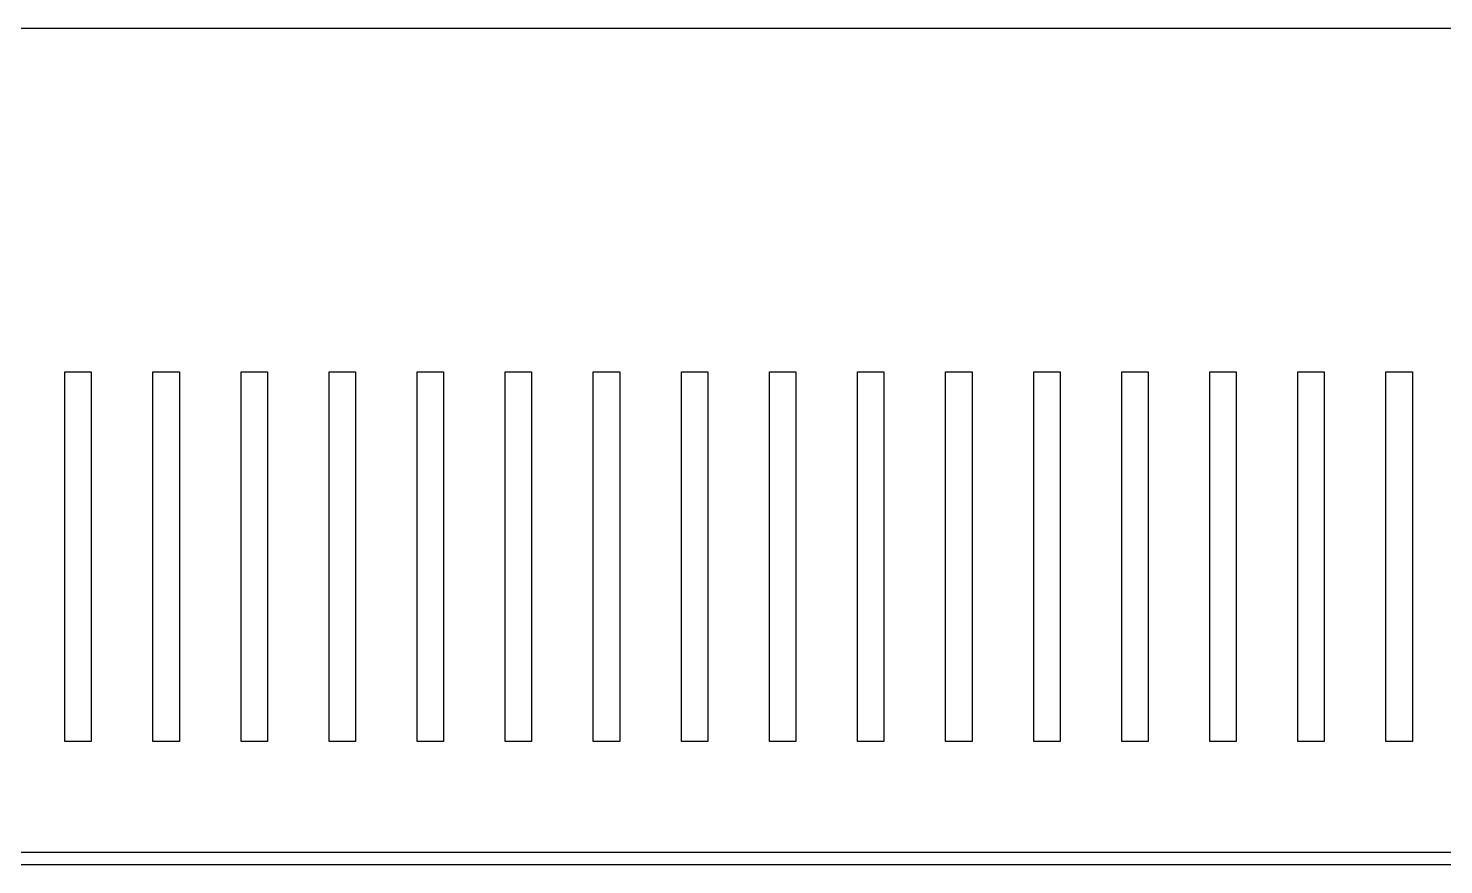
# Model space of a CAD drawing. Extents: x 0 to 312, y -4 to 107.
# Drawn here: x 94.58 to 110.66, y -4.5 to 5 of the extents above; entities that cross this region are included whole.
import ezdxf

# ---------------------------------------------------------------- set-up
doc = ezdxf.new("R2010")
doc.units = 0
for name, color, linetype in [('BG_DESIGN_OUTLINE', 85, 'CONTINUOUS'), ('BG_OUTLINE', 254, 'CONTINUOUS'), ('PG_DIMENSION', 85, 'CONTINUOUS'), ('PKI_ALL', 202, 'CONTINUOUS'), ('RKI_ALL', 43, 'CONTINUOUS'), ('RKO_TOP', 253, 'CONTINUOUS')]:
    doc.layers.add(name, color=color, linetype=linetype)

msp = doc.modelspace()

# ---------------------------------------------------------------- linework, layer by layer
at = {"layer": 'BG_DESIGN_OUTLINE'}
msp.add_lwpolyline([(129.3116, -4.5), (81.2, -4.5), (79.3, -4.5), (58.1, -4.5), (58.1, 2.8787), (58.0855, 3.1235), (58.0088, 3.3565), (57.8754, 3.5622), (57.6936, 3.727), (57.4759, 3.8398), (57.2366, 3.8934), (56.9915, 3.8843), (56.7571, 3.8126), (56.5485, 3.6836), (56.3799, 3.5053), (56.2623, 3.2902)], dxfattribs=at)
at = {"layer": 'BG_OUTLINE'}
msp.add_lwpolyline([(129.3116, -4.5), (81.2, -4.5), (79.3, -4.5), (58.1, -4.5), (58.1, 2.8787), (58.0855, 3.1235), (58.0088, 3.3565), (57.8754, 3.5622), (57.6936, 3.727), (57.4759, 3.8398), (57.2366, 3.8934), (56.9915, 3.8843), (56.7571, 3.8126), (56.5485, 3.6836), (56.3799, 3.5053), (56.2623, 3.2902)], dxfattribs=at)
at = {"layer": 'PG_DIMENSION'}
for points in [[(45.15, 5.0001), (129.1501, 5.0001)], [(128.8001, -4.5), (58.5, -4.5)]]:
    msp.add_lwpolyline(points, dxfattribs=at)
at = {"layer": 'PKI_ALL'}
msp.add_lwpolyline([(129.1716, -4.3601), (58.24, -4.3601), (58.24, 2.8827), (58.2244, 3.1499), (58.1362, 3.4169), (57.9828, 3.6539), (57.7745, 3.8427), (57.5237, 3.9719), (57.2498, 4.0344), (56.9683, 4.024), (56.6992, 3.941), (56.4596, 3.7931), (56.2661, 3.5885)], dxfattribs=at)
at = {"layer": 'RKI_ALL'}
msp.add_lwpolyline([(129.1716, -4.3601), (58.24, -4.3601), (58.24, 2.8827), (58.2242, 3.1499), (58.136, 3.4169), (57.9827, 3.654), (57.7742, 3.8426), (57.5237, 3.9721), (57.2498, 4.0343), (56.9682, 4.0239), (56.6993, 3.941), (56.4597, 3.7932), (56.2662, 3.5885)], dxfattribs=at)
at = {"layer": 'RKO_TOP'}
for points in [[(95.0001, -3.1), (95.0001, 1.0999), (95.3, 1.0999), (95.3, -3.1)], [(96.0001, -3.1), (96.0001, 1.0999), (96.3, 1.0999), (96.3, -3.1)], [(97.0001, -3.1), (97.0001, 1.0999), (97.3, 1.0999), (97.3, -3.1)], [(98.0001, -3.1), (98.0001, 1.0999), (98.3, 1.0999), (98.3, -3.1)], [(99.0001, -3.1), (99.0001, 1.0999), (99.3, 1.0999), (99.3, -3.1)], [(100.0001, -3.1), (100.0001, 1.0999), (100.3, 1.0999), (100.3, -3.1)], [(101.0001, -3.1), (101.0001, 1.0999), (101.3, 1.0999), (101.3, -3.1)], [(102, -3.1), (102, 1.0999), (102.3, 1.0999), (102.3, -3.1)], [(103, -3.1), (103, 1.0999), (103.3, 1.0999), (103.3, -3.1)], [(104, -3.1), (104, 1.0999), (104.3, 1.0999), (104.3, -3.1)], [(105, -3.1), (105, 1.0999), (105.3, 1.0999), (105.3, -3.1)], [(106, -3.1), (106, 1.0999), (106.3, 1.0999), (106.3, -3.1)], [(107, -3.1), (107, 1.0999), (107.3, 1.0999), (107.3, -3.1)], [(108, -3.1), (108, 1.0999), (108.3, 1.0999), (108.3, -3.1)], [(109, -3.1), (109, 1.0999), (109.3, 1.0999), (109.3, -3.1)], [(110, -3.1), (110, 1.0999), (110.3, 1.0999), (110.3, -3.1)]]:
    msp.add_lwpolyline(points, close=True, dxfattribs=at)

doc.saveas('drawing.dxf')
